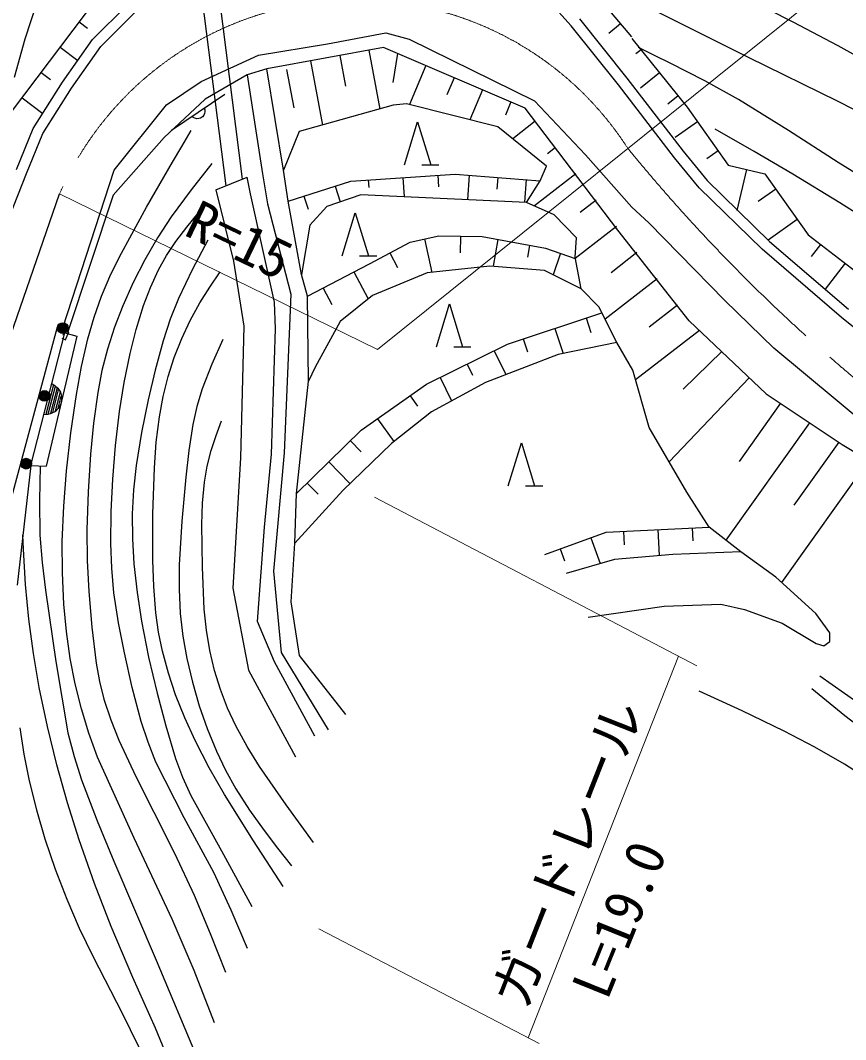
# Model space of a CAD drawing. Units: millimetres, scale not verified. Extents: x 40000 to 680000, y 20000 to 380000.
# Drawn here: x 155752 to 194044, y 243778 to 291050 of the extents above; entities that cross this region are included whole.
import ezdxf
from ezdxf.enums import TextEntityAlignment as Align

# ---------------------------------------------------------------- set-up
doc = ezdxf.new("R2010")
doc.units = ezdxf.units.MM
doc.header["$LTSCALE"] = 1000
doc.linetypes.add('CHAIN', pattern=[18.5, 12, -1.5, 3.5, -1.5])
for name, color, linetype, lineweight in [('M-BGD', 7, 'Continuous', 25), ('M-BMK', 2, 'CHAIN', 13), ('M-STR-HTXT', 7, 'Continuous', 13)]:
    doc.layers.add(name, color=color, linetype=linetype, lineweight=lineweight)
doc.styles.add('ＭＳ ゴシック', font='')
doc.styles.get('ＭＳ ゴシック').set_extended_font_data('MS Gothic')

# ---------------------------------------------------------------- blocks, each defined once
blk = doc.blocks.new('BUHIN2')
at = {"color": 7, "linetype": 'Continuous', "lineweight": 25}
blk.add_line((841, -566), (1407, 0), dxfattribs=at)
blk.add_lwpolyline([(272, -1135), (-707, 707), (1135, -272)], dxfattribs=at)

msp = doc.modelspace()

# ---------------------------------------------------------------- linework, layer by layer
at = {"layer": 'M-BGD'}
for p, q in [((163949, 293909), (165279, 283375)), ((164754, 293912), (166046, 283686)), ((181046, 293925), (184115, 290284)), ((155393, 286865), (159369, 292159)), ((191607, 290966), (188616, 292493)), ((156526, 291929), (155965, 290177)), ((159095, 290168), (160719, 291776)), ((181310, 290792), (180297, 291917)), ((161060, 291410), (159479, 289844)), ((189536, 289322), (185395, 291403)), ((158486, 290983), (158872, 290692)), ((183503, 288055), (181310, 290792)), ((181691, 291116), (183896, 288364)), ((183604, 290891), (183064, 290436)), ((193703, 289863), (191607, 290966)), ((170007, 289965), (172713, 290469)), ((172713, 290469), (173794, 290177)), ((155965, 290177), (155458, 288397)), ((157602, 289806), (158415, 289196)), ((157708, 288187), (159095, 290168)), ((158125, 287910), (159479, 289844)), ((166798, 289442), (170007, 289965)), ((172599, 289795), (167185, 288798)), ((179174, 286984), (172599, 289795)), ((173794, 290177), (179605, 287311)), ((184126, 290215), (186696, 287017)), ((185172, 289428), (184427, 289793)), ((195760, 288713), (193703, 289863)), ((164144, 288221), (166798, 289442)), ((170568, 289421), (170832, 287992)), ((171922, 289670), (172426, 286934)), ((173256, 289514), (173038, 288170)), ((184554, 289682), (184317, 289491)), ((185906, 289065), (185172, 289428)), ((193702, 287295), (189536, 289322)), ((169215, 289172), (169764, 286192)), ((174571, 288952), (173800, 287147)), ((187506, 288246), (185906, 289065)), ((156719, 288630), (157149, 288306)), ((166278, 288525), (164328, 287392)), ((167185, 288798), (166278, 288525)), ((166278, 288525), (166992, 283928)), ((167968, 284100), (167185, 288798)), ((168094, 288767), (168444, 286990)), ((175886, 288389), (175546, 287593)), ((183896, 288364), (186502, 284983)), ((185411, 288616), (184533, 287910)), ((156352, 286031), (157708, 288187)), ((156798, 285801), (158125, 287910)), ((162525, 287133), (164144, 288221)), ((186111, 284673), (183503, 288055)), ((189067, 287379), (187506, 288246)), ((155835, 287453), (156794, 286734)), ((162759, 285965), (165232, 287622)), ((177201, 287827), (176610, 286444)), ((186268, 287550), (185794, 287169)), ((160111, 284108), (162525, 287133)), ((164328, 287392), (162423, 285623)), ((164286, 286988), (164308, 286906)), ((173055, 287110), (168684, 285892)), ((173664, 287181), (173055, 287110)), ((177908, 286120), (173664, 287181)), ((178517, 287265), (178256, 286656)), ((183480, 281321), (179174, 286984)), ((181974, 284814), (179605, 287311)), ((186696, 287017), (188600, 284332)), ((191398, 285943), (189067, 287379)), ((195302, 286470), (193702, 287295)), ((163771, 286547), (163705, 286599)), ((163844, 286513), (163771, 286547)), ((163944, 286487), (163844, 286513)), ((164031, 286495), (163944, 286487)), ((164113, 286521), (164031, 286495)), ((164203, 286581), (164113, 286521)), ((164258, 286647), (164203, 286581)), ((164299, 286725), (164258, 286647)), ((164311, 286826), (164299, 286725)), ((164308, 286906), (164311, 286826)), ((155577, 284139), (156352, 286031)), ((180165, 284293), (177908, 286120)), ((179646, 286374), (178597, 285562)), ((187172, 286346), (186141, 285615)), ((189799, 284964), (187991, 286006)), ((156039, 283949), (156798, 285801)), ((162423, 285623), (160065, 282947)), ((163249, 285205), (163682, 285935)), ((168684, 285892), (167968, 284100)), ((193700, 284455), (191398, 285943)), ((162816, 284475), (163249, 285205)), ((180589, 285154), (180208, 284860)), ((184130, 282390), (181974, 284814)), ((187244, 283285), (186111, 284673)), ((186502, 284983), (187613, 283623)), ((188124, 285003), (187605, 284635)), ((191592, 283915), (189799, 284964)), ((157722, 276784), (160111, 284108)), ((161602, 282382), (162816, 284475)), ((164639, 284410), (163674, 283197)), ((168183, 282667), (167968, 284100)), ((179878, 283612), (180165, 284293)), ((188600, 284332), (190297, 283929)), ((189449, 284130), (188999, 282239)), ((196289, 282845), (193700, 284455)), ((154786, 280817), (156039, 283949)), ((164820, 283189), (166269, 283776)), ((166437, 283004), (166269, 283776)), ((166992, 283928), (167218, 282547)), ((171085, 283599), (175921, 283921)), ((171891, 283652), (171915, 283294)), ((173503, 283760), (173563, 282863)), ((175115, 283867), (175151, 283329)), ((175921, 283921), (179878, 283612)), ((176581, 283870), (176492, 282732)), ((177900, 283767), (177857, 283220)), ((179219, 283664), (179137, 282613)), ((181532, 283935), (179605, 282444)), ((190297, 283929), (192305, 281102)), ((193769, 282595), (191592, 283915)), ((163674, 283197), (162753, 281942)), ((164820, 283189), (165647, 279880)), ((168183, 282667), (171085, 283599)), ((170359, 283366), (170596, 282628)), ((179233, 282609), (179878, 283612)), ((190168, 280433), (187244, 283285)), ((187613, 283623), (190506, 280802)), ((190799, 283222), (189988, 282646)), ((152226, 267595), (157573, 283007)), ((160065, 282947), (157933, 276553)), ((167550, 277978), (166437, 283004)), ((168908, 282900), (169104, 282290)), ((171551, 282954), (169974, 282416)), ((179233, 282609), (171551, 282954)), ((182475, 282716), (181729, 282138)), ((160439, 280258), (161602, 282382)), ((167218, 282547), (168298, 278354)), ((168792, 279264), (168183, 282667)), ((169974, 282416), (169186, 281557)), ((180523, 282036), (179233, 282609)), ((184914, 281654), (184130, 282390)), ((195916, 281224), (193769, 282595)), ((162753, 281942), (162116, 280960)), ((163469, 281459), (164001, 282107)), ((181562, 280961), (180523, 282036)), ((191803, 281809), (190455, 280850)), ((162963, 280794), (163469, 281459)), ((169186, 281557), (168792, 279264)), ((183419, 281496), (181501, 280012)), ((186788, 277120), (183480, 281321)), ((188438, 278057), (184914, 281654)), ((162116, 280960), (161526, 279938)), ((162536, 280147), (162963, 280794)), ((164447, 280857), (163743, 279518)), ((173843, 280768), (175169, 281055)), ((174506, 280912), (174842, 279359)), ((175169, 281055), (177175, 281019)), ((176172, 281037), (176158, 280270)), ((177175, 281019), (180113, 280482)), ((177910, 280885), (177683, 279645)), ((181490, 280065), (181562, 280961)), ((190506, 280802), (194172, 277661)), ((192305, 281102), (195741, 278462)), ((171945, 279765), (173843, 280768)), ((179379, 280616), (179278, 280067)), ((180113, 280482), (181501, 280012)), ((193852, 277277), (190168, 280433)), ((192878, 280662), (192440, 280091)), ((159951, 279273), (160439, 280258)), ((161526, 279938), (160986, 278886)), ((162165, 279475), (162536, 280147)), ((165647, 279880), (166114, 276864)), ((172894, 280267), (173251, 279592)), ((180807, 280247), (180469, 279248)), ((181777, 278596), (181490, 280065)), ((184362, 280277), (183159, 279346)), ((161790, 278656), (162165, 279475)), ((163743, 279518), (163095, 278157)), ((164540, 278678), (165021, 279391)), ((169078, 278261), (171945, 279765)), ((171228, 279389), (171887, 278134)), ((177534, 279658), (174632, 279335)), ((180077, 279443), (177534, 279658)), ((181777, 278596), (180077, 279443)), ((194023, 279782), (193100, 278580)), ((159519, 278266), (159951, 279273)), ((169078, 278261), (168792, 279264)), ((174632, 279335), (172088, 278296)), ((185305, 279057), (182886, 277186)), ((160986, 278886), (160502, 277809)), ((161472, 277819), (161790, 278656)), ((164080, 277951), (164540, 278678)), ((169795, 278637), (170200, 277866)), ((182597, 277763), (181777, 278596)), ((159172, 277279), (159519, 278266)), ((163095, 278157), (162707, 277185)), ((167586, 276739), (167550, 277978)), ((168298, 278354), (167996, 270999)), ((169114, 274320), (169078, 278261)), ((172088, 278296), (170583, 277078)), ((190717, 275843), (188438, 278057)), ((160502, 277809), (160119, 276820)), ((161128, 276713), (161472, 277819)), ((163630, 277135), (164080, 277951)), ((178358, 276039), (182732, 277492)), ((183421, 276115), (182597, 277763)), ((186248, 277838), (184928, 276816)), ((158885, 276282), (159172, 277279)), ((162707, 277185), (162375, 276191)), ((163238, 276299), (163630, 277135)), ((170583, 277078), (169437, 274964)), ((182003, 277250), (182225, 276581)), ((186788, 277120), (190350, 273737)), ((196506, 275129), (193852, 277277)), ((152387, 257974), (157479, 276844)), ((156242, 270410), (157810, 276551)), ((157774, 276561), (157718, 276428)), ((157810, 276551), (158367, 276404)), ((158008, 276601), (157824, 276679)), ((157853, 276232), (158008, 276601)), ((160119, 276820), (159790, 275803)), ((160844, 275594), (161128, 276713)), ((166114, 276864), (165971, 270763)), ((167406, 270924), (167586, 276739)), ((180545, 276766), (180933, 275598)), ((187260, 276671), (184299, 274381)), ((158367, 276404), (156946, 270381)), ((157669, 276310), (157853, 276232)), ((158588, 274994), (158885, 276282)), ((162375, 276191), (161999, 274830)), ((162892, 275421), (163238, 276299)), ((165148, 276243), (164640, 275106)), ((179087, 276281), (179286, 275682)), ((183421, 276115), (180706, 275551)), ((184173, 274825), (183421, 276115)), ((159790, 275803), (159536, 274806)), ((160569, 274253), (160844, 275594)), ((174596, 274176), (178358, 276039)), ((177731, 275729), (178279, 274621)), ((188297, 275687), (186500, 273949)), ((196344, 271167), (190717, 275843)), ((162607, 274532), (162892, 275421)), ((180706, 275551), (177339, 274261)), ((158351, 273698), (158588, 274994)), ((159536, 274806), (159341, 273795)), ((161999, 274830), (161681, 273450)), ((164640, 275106), (164191, 273954)), ((169437, 274964), (169114, 274320)), ((176477, 275108), (176733, 274590)), ((184925, 272174), (184173, 274825)), ((156841, 272754), (157212, 274207)), ((157212, 274207), (157364, 274106)), ((160354, 272904), (160569, 274253)), ((162373, 273601), (162607, 274532)), ((168561, 269102), (169114, 274320)), ((171571, 272040), (174596, 274176)), ((177339, 274261), (174831, 272900)), ((175223, 274487), (175759, 273404)), ((189576, 274472), (185861, 270571)), ((157293, 274147), (156941, 272767)), ((157041, 272780), (157375, 274088)), ((157452, 274010), (157146, 272815)), ((157254, 272857), (157524, 273914)), ((157364, 274106), (157484, 273986)), ((157593, 273804), (157368, 272925)), ((157484, 273986), (157608, 273804)), ((157608, 273804), (157654, 273622)), ((159341, 273795), (159142, 272368)), ((164191, 273954), (163946, 273146)), ((190350, 273737), (193880, 271387)), ((157503, 273072), (157641, 273614)), ((157665, 273437), (157608, 273212)), ((157654, 273622), (157665, 273437)), ((158092, 271926), (158351, 273698)), ((161681, 273450), (161376, 271935)), ((162201, 272669), (162373, 273601)), ((173839, 273642), (174185, 273153)), ((191023, 273289), (189099, 270593)), ((157022, 272765), (156841, 272754)), ((157186, 272816), (157022, 272765)), ((157382, 272917), (157186, 272816)), ((157510, 273055), (157382, 272917)), ((157608, 273212), (157510, 273055)), ((160165, 271337), (160354, 272904)), ((163946, 273146), (163757, 272312)), ((174831, 272900), (172968, 271431)), ((159142, 272368), (159002, 270932)), ((162055, 271491), (162201, 272669)), ((163757, 272312), (163563, 271099)), ((164833, 271797), (165085, 272482)), ((172327, 272574), (173075, 271515)), ((192373, 272390), (188492, 266950)), ((157893, 270155), (158092, 271926)), ((161376, 271935), (161130, 270404)), ((168561, 269102), (171571, 272040)), ((186681, 269165), (184925, 272174)), ((160036, 269766), (160165, 271337)), ((161969, 270304), (162055, 271491)), ((164606, 271106), (164833, 271797)), ((172968, 271431), (170711, 269246)), ((171069, 271550), (171560, 271047)), ((193724, 271491), (191639, 268569)), ((193880, 271387), (197656, 269112)), ((159002, 270932), (158890, 269184)), ((163563, 271099), (163428, 269860)), ((164422, 270375), (164606, 271106)), ((167083, 267549), (167406, 270924)), ((167996, 270999), (167494, 265511)), ((156242, 270410), (155605, 264852)), ((156242, 270410), (156946, 270381)), ((156678, 270392), (156639, 268780)), ((161130, 270404), (161005, 269283)), ((165971, 270763), (165612, 264717)), ((170066, 270571), (171044, 269569)), ((195113, 270644), (191071, 264980)), ((157763, 268522), (157893, 270155)), ((161904, 268163), (161969, 270304)), ((164298, 269640), (164422, 270375)), ((159963, 268274), (160036, 269766)), ((163428, 269860), (163247, 267826)), ((164208, 268656), (164298, 269640)), ((169063, 269592), (169570, 269072)), ((158890, 269184), (158838, 267427)), ((161005, 269283), (160940, 268158)), ((170711, 269246), (168489, 266809)), ((168489, 266809), (168561, 269102)), ((187720, 267553), (186681, 269165)), ((156639, 268780), (156661, 267173)), ((157694, 266884), (157763, 268522)), ((164179, 267671), (164208, 268656)), ((159950, 266785), (159963, 268274)), ((160940, 268158), (160950, 267009)), ((161898, 266019), (161904, 268163)), ((163247, 267826), (163127, 265798)), ((164203, 265694), (164179, 267671)), ((155887, 266857), (155873, 267186)), ((156661, 267173), (156756, 265902)), ((158838, 267427), (158853, 266000)), ((166760, 263170), (167083, 267549)), ((180089, 266284), (182932, 267309)), ((182932, 267309), (187720, 267553)), ((183730, 267350), (183762, 266721)), ((185326, 267431), (185387, 266229)), ((186922, 267512), (186952, 266917)), ((189189, 266406), (187720, 267553)), ((155901, 266528), (155887, 266857)), ((157704, 265422), (157694, 266884)), ((159993, 265638), (159950, 266785)), ((160950, 267009), (161021, 265851)), ((168310, 264086), (168489, 266809)), ((182222, 267053), (182653, 265857)), ((155991, 264892), (155901, 266528)), ((180800, 266541), (181000, 265986)), ((186027, 266284), (183319, 266052)), ((189189, 266406), (186027, 266284)), ((190801, 265224), (189189, 266406)), ((156756, 265902), (156912, 264625)), ((158853, 266000), (158928, 264566)), ((161021, 265851), (161166, 264516)), ((161937, 264790), (161898, 266019)), ((163127, 265798), (163118, 264671)), ((164287, 263744), (164203, 265694)), ((183319, 266052), (181076, 265395)), ((157774, 263973), (157704, 265422)), ((160095, 264506), (159993, 265638)), ((167494, 265511), (167770, 262549)), ((192664, 263540), (190801, 265224)), ((156140, 263271), (155991, 264892)), ((162035, 263579), (161937, 264790)), ((156912, 264625), (157404, 261309)), ((158928, 264566), (159066, 262903)), ((160309, 263106), (160095, 264506)), ((161166, 264516), (161372, 263180)), ((163118, 264671), (163169, 263546)), ((165612, 264717), (166330, 260908)), ((157892, 262708), (157774, 263973)), ((168711, 261600), (168310, 264086)), ((182094, 263365), (185630, 263879)), ((185630, 263879), (188259, 263970)), ((188259, 263970), (189347, 263728)), ((162162, 262683), (162035, 263579)), ((163169, 263546), (163294, 262495)), ((164385, 262774), (164287, 263744)), ((189347, 263728), (191100, 263093)), ((193309, 262644), (192664, 263540)), ((156355, 261686), (156140, 263271)), ((159066, 262903), (159264, 261235)), ((160582, 261714), (160309, 263106)), ((161372, 263180), (161702, 261515)), ((167550, 261303), (166760, 263170)), ((191100, 263093), (192671, 262156)), ((158069, 261462), (157892, 262708)), ((162348, 261793), (162162, 262683)), ((163294, 262495), (163479, 261452)), ((164541, 261820), (164385, 262774)), ((167770, 262549), (167846, 261731)), ((193306, 262247), (193309, 262644)), ((192671, 262156), (193034, 262036)), ((193034, 262036), (193306, 262247)), ((156630, 260109), (156355, 261686)), ((158299, 260284), (158069, 261462)), ((160944, 260110), (160582, 261714)), ((161702, 261515), (162094, 259852)), ((162625, 260769), (162348, 261793)), ((163479, 261452), (163737, 260351)), ((164762, 260905), (164541, 261820)), ((167846, 261731), (170030, 258141)), ((170846, 258863), (168711, 261600)), ((157404, 261309), (157956, 258000)), ((159264, 261235), (159417, 260391)), ((169417, 257857), (167550, 261303)), ((162957, 259771), (162625, 260769)), ((165039, 260015), (164762, 260905)), ((166330, 260908), (168519, 256887)), ((192855, 260643), (194563, 259439)), ((157008, 258307), (156630, 260109)), ((158589, 259118), (158299, 260284)), ((159417, 260391), (159629, 259561)), ((161363, 258530), (160944, 260110)), ((163737, 260351), (164054, 259263)), ((165370, 259155), (165039, 260015)), ((192479, 260063), (194012, 258809)), ((159629, 259561), (159944, 258613)), ((162094, 259852), (162495, 258331)), ((163380, 258700), (162957, 259771)), ((189236, 259030), (187253, 259946)), ((158930, 257988), (158589, 259118)), ((164054, 259263), (164422, 258202)), ((165752, 258330), (165370, 259155)), ((159944, 258613), (160321, 257674)), ((163858, 257653), (163380, 258700)), ((191189, 258083), (189236, 259030)), ((194012, 258809), (195580, 257604)), ((155732, 258244), (155917, 257011)), ((157445, 256519), (157008, 258307)), ((161674, 257571), (161363, 258530)), ((162495, 258331), (162955, 256818)), ((164422, 258202), (164850, 257153)), ((166274, 257374), (165752, 258330)), ((157956, 258000), (158244, 256911)), ((159328, 256878), (158930, 257988)), ((160321, 257674), (161103, 255987)), ((164516, 256384), (163858, 257653)), ((192613, 257338), (191189, 258083)), ((162037, 256644), (161674, 257571)), ((166849, 256447), (166274, 257374)), ((193997, 256546), (192613, 257338)), ((155917, 257011), (156163, 255777)), ((158244, 256911), (158594, 255828)), ((161035, 253116), (159328, 256878)), ((162955, 256818), (163279, 255950)), ((164850, 257153), (165272, 256269)), ((157935, 254766), (157445, 256519)), ((163355, 254071), (162037, 256644)), ((165221, 255152), (164516, 256384)), ((165272, 256269), (165750, 255406)), ((168081, 254660), (166849, 256447)), ((196101, 255205), (193997, 256546)), ((156163, 255777), (156498, 254428)), ((158594, 255828), (159314, 253927)), ((161103, 255987), (161938, 254330)), ((163279, 255950), (163663, 255095)), ((165750, 255406), (166379, 254425)), ((163663, 255095), (165084, 252530)), ((166562, 252998), (165221, 255152)), ((156498, 254428), (156893, 253084)), ((158479, 253041), (157935, 254766)), ((161938, 254330), (162898, 252421)), ((166379, 254425), (167060, 253474)), ((169355, 252918), (168081, 254660)), ((159314, 253927), (160089, 252048)), ((164728, 251522), (163355, 254071)), ((167060, 253474), (167688, 252654)), ((156893, 253084), (157367, 251682)), ((159196, 251015), (158479, 253041)), ((162800, 249371), (161035, 253116)), ((167953, 250878), (166562, 252998)), ((165084, 252530), (166487, 249948)), ((167688, 252654), (168335, 251834)), ((160089, 252048), (162048, 247463)), ((162898, 252421), (163810, 250474)), ((157367, 251682), (157901, 250292)), ((165539, 249777), (164728, 251522)), ((159965, 249021), (159196, 251015)), ((157901, 250292), (158484, 248945)), ((163810, 250474), (164562, 248697)), ((166295, 248004), (165539, 249777)), ((163811, 246979), (162800, 249371)), ((158484, 248945), (159122, 247623)), ((160966, 246654), (159965, 249021)), ((164562, 248697), (165276, 246905)), ((159122, 247623), (160473, 245011)), ((162048, 247463), (163986, 242859)), ((164766, 244563), (163811, 246979)), ((162019, 244316), (160966, 246654)), ((160473, 245011), (161783, 242351)), ((162459, 243255), (162019, 244316))]:
    msp.add_line(p, q, dxfattribs=at)
for centre, radius in [((157719, 276779), 249), ((157719, 276779), 220), ((157719, 276779), 191), ((157719, 276779), 161), ((157719, 276779), 132), ((157719, 276779), 97.5), ((157719, 276779), 67.5), ((157719, 276779), 38.7), ((157719, 276779), 7.5), ((156870, 273634), 249), ((156870, 273634), 220), ((156870, 273634), 191), ((156870, 273634), 161), ((156870, 273634), 132), ((156870, 273634), 97.5), ((156870, 273634), 67.5), ((156870, 273634), 38.7), ((156870, 273634), 7.5), ((156021, 270489), 249), ((156021, 270489), 220), ((156021, 270489), 191), ((156021, 270489), 161), ((156021, 270489), 132), ((156021, 270489), 97.5), ((156021, 270489), 67.5), ((156021, 270489), 38.7), ((156021, 270489), 7.5)]:
    msp.add_circle(centre, radius, dxfattribs=at)
at = {"layer": 'M-BMK'}
for centre, radius, start, end in [((171319, 277002), 15000, 32.7323, 156.4047), ((245894, 335724), 80000, 219.24434, 251.17682)]:
    msp.add_arc(centre, radius, start, end, dxfattribs=at)
at = {"layer": 'M-STR-HTXT'}
for p, q in [((172327, 275792), (198986, 297195)), ((157573, 283007), (172327, 275792)), ((172185, 268939), (187133, 261121)), ((186282, 261566), (179320, 243862)), ((169608, 248922), (179831, 243596))]:
    msp.add_line(p, q, dxfattribs=at)

# ---------------------------------------------------------------- block references
at = {"layer": 'M-BGD', "rotation": 315.00987}
for p in [(174181, 285351), (171290, 281125), (175664, 276899), (179000, 270450)]:
    msp.add_blockref('BUHIN2', p, dxfattribs=at)

# ---------------------------------------------------------------- texts
at = {"layer": 'M-STR-HTXT', "style": 'ＭＳ ゴシック'}
for s, rotation, p in [('R=15', 334.374, (163035, 280627)), ('ガードレール', 68.5, (179730, 244908)), ('L=19.0', 68, (183492, 245336))]:
    msp.add_text(s, height=1833, rotation=rotation, dxfattribs=at).set_placement(p, align=Align.BOTTOM_LEFT)

doc.saveas('drawing.dxf')
